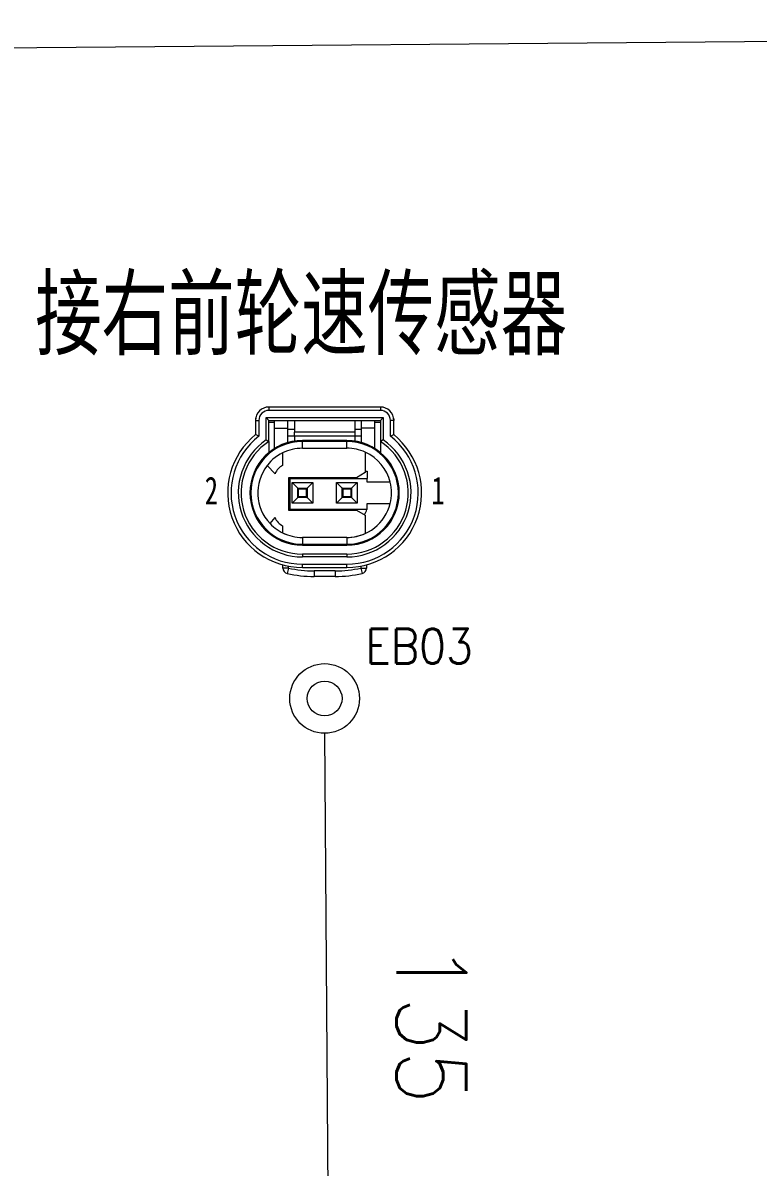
# Model space of a CAD drawing. Header units: inches. Extents: x 47316 to 59086, y 3141 to 11743.
# Drawn here: x 53680.5 to 53733.3, y 10051.8 to 10133.9 of the extents above; entities that cross this region are included whole.
import ezdxf

# ---------------------------------------------------------------- set-up
doc = ezdxf.new("R2010")
doc.units = ezdxf.units.IN
doc.header["$MEASUREMENT"] = 0
doc.styles.add('MtX_FangSong_GB2312', font='')
doc.styles.get("Standard").update_dxf_attribs({"font": ''})
doc.styles.get('MtX_FangSong_GB2312').set_extended_font_data('FangSong_GB2312')
doc.styles.get('Standard').set_extended_font_data('SimSun')
doc.linetypes.add('_VH_FELT_TAPE', pattern='A,0.4,-0.7,["FELT",Standard,S=0.3,R=0,X=-0.5,Y=-0.15],-0.7', length=1.8)

msp = doc.modelspace()

# ---------------------------------------------------------------- linework, layer by layer
at = {"color": 0, "linetype": '_VH_FELT_TAPE', "lineweight": 15, "ltscale": 5}
for p, q in [((53892.616, 10133.919), (53656.702, 10131.921)), ((53702.52, 10042.545), (53702.225, 10082.927))]:
    msp.add_line(p, q, dxfattribs=at)
at = {"color": 0, "lineweight": 15, "ltscale": 0.25}
for p, q in [((53706.209, 10106.347), (53698.209, 10106.347)), ((53706.209, 10106.107), (53698.209, 10106.107)), ((53698.209, 10105.387), (53706.209, 10105.387))]:
    msp.add_line(p, q, dxfattribs=at)
at = {"color": 0, "lineweight": 15, "ltscale": 0.0075}
for p, q in [((53698.209, 10106.347), (53698.209, 10106.107)), ((53706.209, 10106.347), (53706.209, 10106.107)), ((53697.249, 10105.387), (53697.489, 10105.387)), ((53707.169, 10105.387), (53706.929, 10105.387)), ((53700.609, 10094.827), (53700.609, 10095.067)), ((53703.809, 10094.827), (53703.809, 10095.067))]:
    msp.add_line(p, q, dxfattribs=at)
at = {"color": 0, "lineweight": 15, "ltscale": 0.000498962}
for p, q in [((53697.249, 10105.493), (53697.249, 10105.509)), ((53707.169, 10105.493), (53707.169, 10105.509))]:
    msp.add_line(p, q, dxfattribs=at)
at = {"color": 0, "lineweight": 15, "ltscale": 0.003306}
for p, q in [((53697.249, 10105.493), (53697.249, 10105.387)), ((53707.169, 10105.493), (53707.169, 10105.387))]:
    msp.add_line(p, q, dxfattribs=at)
at = {"color": 0, "lineweight": 15, "ltscale": 0.000183105}
for p, q in [((53697.249, 10105.493), (53697.255, 10105.493)), ((53707.163, 10105.493), (53707.169, 10105.493))]:
    msp.add_line(p, q, dxfattribs=at)
at = {"color": 0, "lineweight": 15, "ltscale": 0.031996}
for p, q in [((53697.249, 10105.387), (53697.249, 10104.363)), ((53707.169, 10104.363), (53707.169, 10105.387))]:
    msp.add_line(p, q, dxfattribs=at)
at = {"color": 0, "lineweight": 15, "ltscale": 0.035639}
for p, q in [((53697.489, 10105.387), (53697.489, 10104.246)), ((53706.929, 10104.246), (53706.929, 10105.387))]:
    msp.add_line(p, q, dxfattribs=at)
at = {"color": 0, "lineweight": 15, "ltscale": 0.050165}
for p, q in [((53698.009, 10103.982), (53698.009, 10105.587)), ((53706.409, 10105.587), (53706.409, 10103.982))]:
    msp.add_line(p, q, dxfattribs=at)
at = {"color": 0, "lineweight": 15, "ltscale": 0.2625}
msp.add_line((53698.009, 10105.587), (53706.409, 10105.587), dxfattribs=at)
at = {"color": 0, "lineweight": 15, "ltscale": 0.008839}
for p, q in [((53698.009, 10105.587), (53698.209, 10105.387)), ((53706.409, 10105.587), (53706.209, 10105.387))]:
    msp.add_line(p, q, dxfattribs=at)
at = {"color": 0, "lineweight": 15, "ltscale": 0.047256}
for p, q in [((53698.209, 10103.875), (53698.209, 10105.387)), ((53706.209, 10105.387), (53706.209, 10103.875))]:
    msp.add_line(p, q, dxfattribs=at)
at = {"color": 0, "lineweight": 15, "ltscale": 0.0175}
for p, q in [((53698.609, 10104.827), (53698.609, 10105.387)), ((53699.569, 10104.827), (53699.569, 10105.387)), ((53704.849, 10104.827), (53704.849, 10105.387)), ((53705.809, 10104.827), (53705.809, 10105.387)), ((53700.329, 10099.907), (53700.329, 10100.467)), ((53700.889, 10100.467), (53700.889, 10099.907)), ((53703.529, 10099.907), (53703.529, 10100.467)), ((53704.089, 10100.467), (53704.089, 10099.907))]:
    msp.add_line(p, q, dxfattribs=at)
at = {"color": 0, "lineweight": 15, "ltscale": 0.02634}
for p, q in [((53700.049, 10105.387), (53700.049, 10104.544)), ((53704.369, 10105.387), (53704.369, 10104.544))]:
    msp.add_line(p, q, dxfattribs=at)
at = {"color": 0, "lineweight": 15, "ltscale": 0.0125}
for p, q in [((53698.609, 10105.227), (53698.209, 10105.227)), ((53706.209, 10105.227), (53705.809, 10105.227)), ((53699.609, 10094.791), (53699.209, 10094.791)), ((53699.609, 10094.791), (53699.521, 10094.401)), ((53701.449, 10094.587), (53701.449, 10094.187)), ((53702.969, 10094.587), (53702.969, 10094.187)), ((53704.809, 10094.791), (53705.209, 10094.791)), ((53704.809, 10094.791), (53704.897, 10094.401))]:
    msp.add_line(p, q, dxfattribs=at)
at = {"color": 0, "lineweight": 15, "ltscale": 0.045501}
for p, q in [((53698.609, 10103.371), (53698.609, 10104.827)), ((53705.809, 10103.371), (53705.809, 10104.827))]:
    msp.add_line(p, q, dxfattribs=at)
at = {"color": 0, "lineweight": 15, "ltscale": 0.03}
for p, q in [((53698.609, 10104.827), (53699.569, 10104.827)), ((53705.809, 10104.827), (53704.849, 10104.827))]:
    msp.add_line(p, q, dxfattribs=at)
at = {"color": 0, "lineweight": 15, "ltscale": 0.032084}
for p, q in [((53699.569, 10103.8), (53699.569, 10104.827)), ((53704.849, 10103.8), (53704.849, 10104.827))]:
    msp.add_line(p, q, dxfattribs=at)
at = {"color": 0, "lineweight": 15, "ltscale": 0.014999}
for p, q in [((53699.569, 10104.747), (53700.049, 10104.747)), ((53704.369, 10104.747), (53704.849, 10104.747)), ((53700.049, 10104.267), (53699.569, 10104.267)), ((53704.849, 10104.267), (53704.369, 10104.267))]:
    msp.add_line(p, q, dxfattribs=at)
at = {"color": 0, "lineweight": 15, "ltscale": 0.00866}
for p, q in [((53700.049, 10104.267), (53700.049, 10104.544)), ((53704.369, 10104.544), (53704.369, 10104.267))]:
    msp.add_line(p, q, dxfattribs=at)
at = {"color": 0, "lineweight": 15, "ltscale": 0.135001}
for p, q in [((53704.369, 10104.544), (53700.049, 10104.544)), ((53704.369, 10104.267), (53700.049, 10104.267))]:
    msp.add_line(p, q, dxfattribs=at)
at = {"color": 0, "lineweight": 15, "ltscale": 0.008338}
for p, q in [((53697.489, 10104.246), (53697.249, 10104.363)), ((53706.929, 10104.246), (53707.169, 10104.363))]:
    msp.add_line(p, q, dxfattribs=at)
at = {"color": 0, "lineweight": 15, "ltscale": 0.007087}
for p, q in [((53698.009, 10103.982), (53698.209, 10103.875)), ((53706.409, 10103.982), (53706.209, 10103.875))]:
    msp.add_line(p, q, dxfattribs=at)
at = {"color": 0, "lineweight": 15, "ltscale": 0.024794}
for p, q in [((53698.209, 10103.875), (53698.209, 10103.081)), ((53706.209, 10103.875), (53706.209, 10103.081))]:
    msp.add_line(p, q, dxfattribs=at)
at = {"color": 0, "lineweight": 15, "ltscale": 0.00625}
for p, q in [((53700.049, 10104.267), (53700.049, 10104.067)), ((53704.369, 10104.267), (53704.369, 10104.067)), ((53700.609, 10095.787), (53700.609, 10095.587)), ((53703.809, 10095.787), (53703.809, 10095.587))]:
    msp.add_line(p, q, dxfattribs=at)
at = {"color": 0, "lineweight": 15, "ltscale": 0.005074}
for p, q in [((53700.049, 10104.067), (53700.049, 10103.904)), ((53704.369, 10104.067), (53704.369, 10103.904))]:
    msp.add_line(p, q, dxfattribs=at)
at = {"color": 0, "lineweight": 15, "ltscale": 0.1}
for p, q in [((53703.809, 10103.947), (53700.609, 10103.947)), ((53703.809, 10103.878), (53700.609, 10103.878)), ((53700.609, 10103.387), (53703.809, 10103.387)), ((53703.809, 10096.987), (53700.609, 10096.987)), ((53700.609, 10096.496), (53703.809, 10096.496)), ((53700.609, 10096.427), (53703.809, 10096.427)), ((53703.809, 10095.787), (53700.609, 10095.787)), ((53703.809, 10095.587), (53700.609, 10095.587)), ((53700.609, 10095.067), (53703.809, 10095.067)), ((53700.609, 10094.827), (53703.809, 10094.827))]:
    msp.add_line(p, q, dxfattribs=at)
at = {"color": 0, "lineweight": 15, "ltscale": 0.002165}
for p, q in [((53700.609, 10103.947), (53700.609, 10103.878)), ((53703.809, 10103.947), (53703.809, 10103.878)), ((53700.609, 10096.427), (53700.609, 10096.496)), ((53703.809, 10096.427), (53703.809, 10096.496))]:
    msp.add_line(p, q, dxfattribs=at)
at = {"color": 0, "lineweight": 15, "ltscale": 0.015335}
for p, q in [((53700.609, 10103.387), (53700.609, 10103.878)), ((53703.809, 10103.387), (53703.809, 10103.878)), ((53700.609, 10096.987), (53700.609, 10096.496)), ((53703.809, 10096.987), (53703.809, 10096.496))]:
    msp.add_line(p, q, dxfattribs=at)
at = {"color": 0, "lineweight": 15, "ltscale": 0.028296}
msp.add_line((53699.193, 10103.056), (53699.193, 10102.151), dxfattribs=at)
at = {"color": 0, "lineweight": 15, "ltscale": 0.045798}
msp.add_line((53705.129, 10103.102), (53705.129, 10101.636), dxfattribs=at)
at = {"color": 0, "lineweight": 15, "ltscale": 0.025446}
msp.add_line((53698.649, 10101.563), (53698.073, 10102.139), dxfattribs=at)
at = {"color": 0, "lineweight": 15, "ltscale": 0.0725}
msp.add_line((53699.609, 10101.267), (53699.609, 10098.947), dxfattribs=at)
at = {"color": 0, "lineweight": 15, "ltscale": 0.152499}
for p, q in [((53704.489, 10101.267), (53699.609, 10101.267)), ((53699.609, 10098.947), (53704.489, 10098.947))]:
    msp.add_line(p, q, dxfattribs=at)
at = {"color": 0, "lineweight": 15, "ltscale": 0.172499}
for p, q in [((53699.729, 10101.227), (53705.249, 10101.227)), ((53705.249, 10098.987), (53699.729, 10098.987))]:
    msp.add_line(p, q, dxfattribs=at)
at = {"color": 0, "lineweight": 15, "ltscale": 0.07}
msp.add_line((53699.729, 10098.987), (53699.729, 10101.227), dxfattribs=at)
at = {"color": 0, "lineweight": 15, "ltscale": 0.023095}
for p, q in [((53705.129, 10101.636), (53704.489, 10101.267)), ((53704.489, 10098.947), (53705.129, 10098.577))]:
    msp.add_line(p, q, dxfattribs=at)
at = {"color": 0, "lineweight": 15, "ltscale": 0.003749}
msp.add_line((53705.129, 10101.747), (53705.249, 10101.747), dxfattribs=at)
at = {"color": 0, "lineweight": 15, "ltscale": 0.016251}
msp.add_line((53705.249, 10101.747), (53705.249, 10101.227), dxfattribs=at)
at = {"color": 0, "lineweight": 15, "ltscale": 0.008749}
msp.add_line((53705.249, 10100.947), (53705.249, 10101.227), dxfattribs=at)
at = {"color": 0, "lineweight": 15, "ltscale": 0.046249}
for p, q in [((53699.869, 10099.447), (53699.869, 10100.927)), ((53699.869, 10100.927), (53701.349, 10100.927)), ((53701.349, 10100.927), (53701.349, 10099.447)), ((53703.069, 10099.447), (53703.069, 10100.927)), ((53703.069, 10100.927), (53704.549, 10100.927)), ((53704.549, 10100.927), (53704.549, 10099.447)), ((53701.349, 10099.447), (53699.869, 10099.447)), ((53704.549, 10099.447), (53703.069, 10099.447))]:
    msp.add_line(p, q, dxfattribs=at)
at = {"color": 0, "lineweight": 15, "ltscale": 0.01795}
for p, q in [((53700.275, 10100.521), (53699.869, 10100.927)), ((53700.943, 10100.521), (53701.349, 10100.927)), ((53703.475, 10100.521), (53703.069, 10100.927)), ((53704.143, 10100.521), (53704.549, 10100.927)), ((53700.275, 10099.853), (53699.869, 10099.447)), ((53700.943, 10099.853), (53701.349, 10099.447)), ((53703.475, 10099.853), (53703.069, 10099.447)), ((53704.143, 10099.853), (53704.549, 10099.447))]:
    msp.add_line(p, q, dxfattribs=at)
at = {"color": 0, "lineweight": 15, "ltscale": 0.020863}
for p, q in [((53700.275, 10099.853), (53700.275, 10100.521)), ((53700.943, 10100.521), (53700.943, 10099.853)), ((53703.475, 10099.853), (53703.475, 10100.521)), ((53704.143, 10100.521), (53704.143, 10099.853))]:
    msp.add_line(p, q, dxfattribs=at)
at = {"color": 0, "lineweight": 15, "ltscale": 0.020865}
for p, q in [((53700.275, 10100.521), (53700.943, 10100.521)), ((53703.475, 10100.521), (53704.143, 10100.521)), ((53700.943, 10099.853), (53700.275, 10099.853)), ((53704.143, 10099.853), (53703.475, 10099.853))]:
    msp.add_line(p, q, dxfattribs=at)
at = {"color": 0, "lineweight": 15, "ltscale": 0.002379}
for p, q in [((53700.329, 10100.467), (53700.275, 10100.521)), ((53700.889, 10100.467), (53700.943, 10100.521)), ((53703.529, 10100.467), (53703.475, 10100.521)), ((53704.089, 10100.467), (53704.143, 10100.521)), ((53700.329, 10099.907), (53700.275, 10099.853)), ((53700.889, 10099.907), (53700.943, 10099.853)), ((53703.529, 10099.907), (53703.475, 10099.853)), ((53704.089, 10099.907), (53704.143, 10099.853))]:
    msp.add_line(p, q, dxfattribs=at)
at = {"color": 0, "lineweight": 15, "ltscale": 0.017499}
for p, q in [((53700.329, 10100.467), (53700.889, 10100.467)), ((53703.529, 10100.467), (53704.089, 10100.467)), ((53700.889, 10099.907), (53700.329, 10099.907)), ((53704.089, 10099.907), (53703.529, 10099.907))]:
    msp.add_line(p, q, dxfattribs=at)
at = {"color": 0, "lineweight": 15, "ltscale": 0.052139}
for p, q in [((53706.917, 10100.947), (53705.249, 10100.947)), ((53705.249, 10099.427), (53706.917, 10099.427))]:
    msp.add_line(p, q, dxfattribs=at)
at = {"color": 0, "lineweight": 15, "ltscale": 0.01375}
msp.add_line((53705.249, 10098.987), (53705.249, 10099.427), dxfattribs=at)
at = {"color": 0, "lineweight": 15, "ltscale": 0.017552}
msp.add_line((53698.286, 10097.986), (53698.647, 10098.416), dxfattribs=at)
at = {"color": 0, "lineweight": 15, "ltscale": 0.040799}
msp.add_line((53705.129, 10098.577), (53705.129, 10097.272), dxfattribs=at)
at = {"color": 0, "lineweight": 15, "ltscale": 0.015796}
msp.add_line((53699.193, 10097.823), (53699.193, 10097.317), dxfattribs=at)
at = {"color": 0, "lineweight": 15, "ltscale": 0.00694}
for p, q in [((53699.209, 10094.791), (53699.209, 10095.013)), ((53705.209, 10095.013), (53705.209, 10094.791))]:
    msp.add_line(p, q, dxfattribs=at)
at = {"color": 0, "lineweight": 15, "ltscale": 0.004066}
for p, q in [((53699.609, 10094.791), (53699.609, 10094.921)), ((53704.809, 10094.921), (53704.809, 10094.791))]:
    msp.add_line(p, q, dxfattribs=at)
at = {"color": 0, "lineweight": 15, "ltscale": 0.047501}
for p, q in [((53702.969, 10094.587), (53701.449, 10094.587)), ((53702.969, 10094.187), (53701.449, 10094.187))]:
    msp.add_line(p, q, dxfattribs=at)
at = {"color": 0, "linetype": 'Continuous', "lineweight": 15}
for radius in [2.5, 1.25]:
    msp.add_circle((53702.206, 10085.427), radius, dxfattribs=at)
at = {"color": 0, "lineweight": 15}
for centre, radius, start, end in [((53698.209, 10105.387), 0.96, 90, 179.99999), ((53698.209, 10105.387), 0.72, 90, 180.00001), ((53706.209, 10105.387), 0.96, 360, 90), ((53706.209, 10105.387), 0.72, 0, 90), ((53697.425, 10105.499), 0.177, 152.21425, 176.95251), ((53706.993, 10105.499), 0.176, 3.04152, 27.75344), ((53700.609, 10100.187), 5.36, 128.81925, 270), ((53700.609, 10100.187), 5.12, 127.54434, 270), ((53700.609, 10100.187), 4.6, 124.41741, 270), ((53700.609, 10100.187), 4.4, 123.05573, 270), ((53700.609, 10100.187), 3.76, 90, 270), ((53700.609, 10100.187), 3.691, 90, 270), ((53703.809, 10100.187), 5.36, 270, 51.18075), ((53703.809, 10100.187), 5.12, 270, 52.45566), ((53703.809, 10100.187), 4.6, 270, 55.58255), ((53703.809, 10100.187), 3.76, 270, 90), ((53703.809, 10100.187), 3.691, 270, 90), ((53703.809, 10100.187), 4.4, 270, 56.94427), ((53700.609, 10100.187), 3.2, 116.26338, 146.25), ((53700.609, 10100.187), 3.2, 90, 116.26349), ((53703.809, 10100.187), 3.2, 65.63802, 90), ((53703.809, 10100.187), 3.2, 13.73914, 65.63791), ((53700.609, 10100.187), 3.2, 142.40416, 223.44952), ((53699.689, 10101.147), 1.12, 116.28632, 158.16912), ((53703.809, 10100.187), 3.2, 346.26097, 13.73903), ((53703.809, 10100.187), 3.2, 270, 346.26107), ((53704.609, 10099.107), 0.64, 311.92538, 349.19308), ((53700.609, 10100.187), 3.2, 223.44952, 247.5), ((53699.689, 10098.827), 1.12, 201.49629, 243.71368), ((53700.609, 10100.187), 3.2, 243.73651, 270), ((53703.809, 10100.187), 3.2, 270, 294.36198), ((53699.609, 10094.791), 0.4, 180.00001, 257.3469), ((53701.449, 10102.987), 8.4, 257.3469, 270), ((53702.969, 10102.987), 8.4, 270, 282.6531), ((53704.809, 10094.791), 0.4, 282.6531, 0), ((53701.449, 10102.987), 8.8, 257.3469, 270), ((53702.969, 10102.987), 8.8, 270, 282.6531)]:
    msp.add_arc(centre, radius, start, end, dxfattribs=at)

# ---------------------------------------------------------------- texts
at = {"color": 0, "lineweight": 15, "style": 'MtX_FangSong_GB2312', "width": 0.7}
for s, height, p in [('接右前轮速传感器', 5, (53681.426, 10110.606)), ('2', 2, (53693.605, 10099.352)), ('1', 2, (53709.871, 10099.352))]:
    msp.add_text(s, height=height, dxfattribs=at).set_placement(p)
at = {"color": 21, "linetype": 'Continuous', "lineweight": 15, "insert": (53705.135, 10090.427), "char_height": 2.5, "width": 8.57143, "attachment_point": 1}
msp.add_mtext('\\Fromans.shx;\\W0.9000000000;\\T1.0000000000;\\o\\lEB03', dxfattribs=at)
at = {"color": 7, "linetype": '_VH_FELT_TAPE', "lineweight": 18, "ltscale": 5, "insert": (53712.372, 10067.879), "char_height": 5, "width": 12.85714, "attachment_point": 1, "rotation": 270}
msp.add_mtext('\\Fromans.shx;\\W0.9000000000;\\T1.0000000000;\\o\\l135', dxfattribs=at)

doc.saveas('drawing.dxf')
